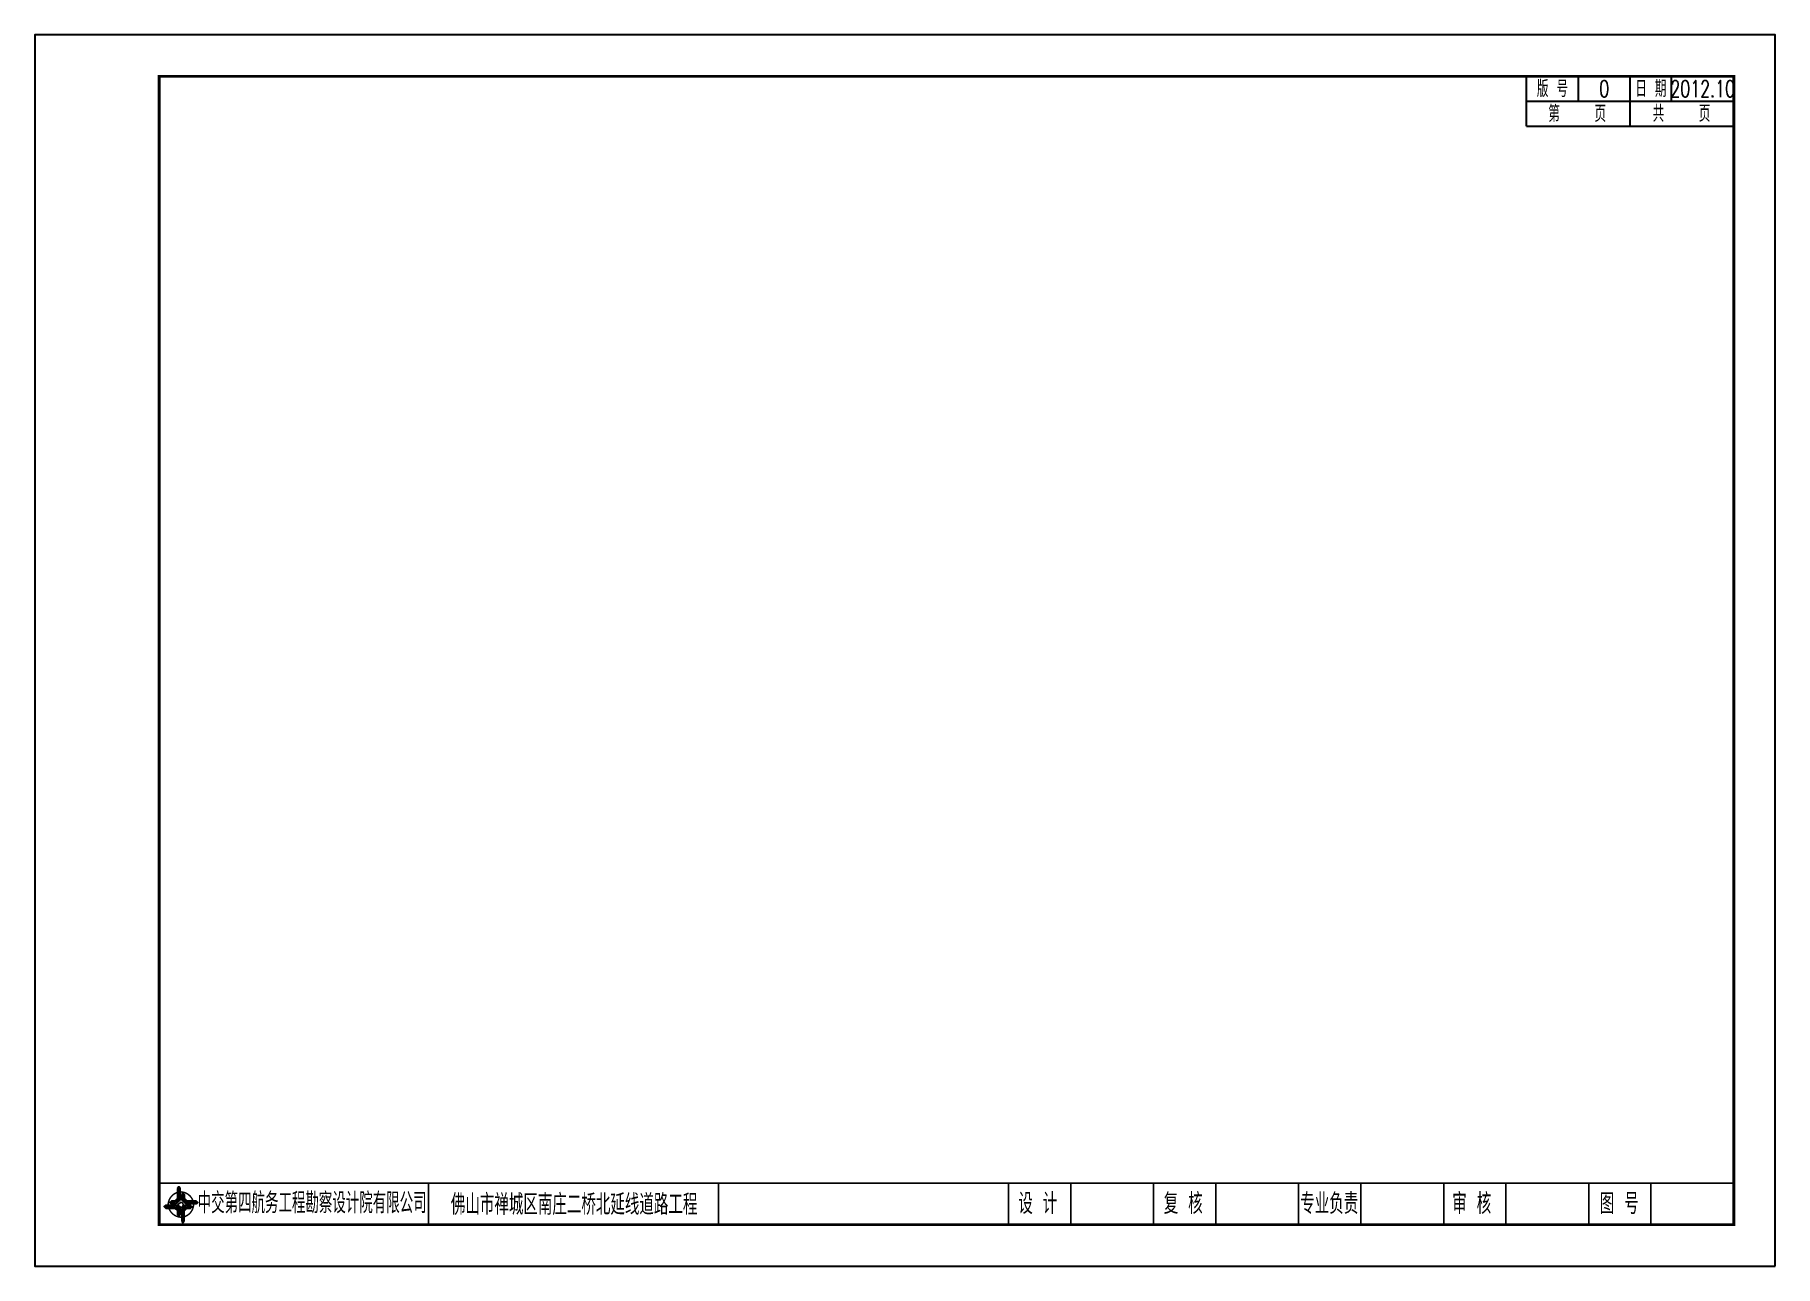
# Model space of a CAD drawing. Header units: millimetres. Extents: x 0 to 420, y 0 to 297.
import ezdxf
from ezdxf.enums import TextEntityAlignment as Align

# ---------------------------------------------------------------- set-up
doc = ezdxf.new("R2010")
doc.units = ezdxf.units.MM
doc.styles.get("Standard").update_dxf_attribs({"font": 'simplex1.shx', "width": 0.7, "bigfont": 'hztxt.shx'})

# ---------------------------------------------------------------- blocks, each defined once
blk = doc.blocks.new('tb')
at = {"lineweight": -3}
h = blk.add_hatch(color=256, dxfattribs=at)
h.paths.add_polyline_path([(-1.23, -0.13), (-3.78, -0.14), (-4.14, -0.41), (-1.4, -0.44), (-0.56, -1.24), (-0.54, -2.62), (-0.27, -2.2), (-0.26, -1.06)])
h.paths.add_polyline_path([(0.13, -1.08), (0.14, -3.86), (0.41, -4.26), (0.44, -1.24), (1.25, -0.43), (2.66, -0.43), (2.26, -0.16), (1.07, -0.15)])
h.paths.add_polyline_path([(1.08, 0.3), (3.62, 0.3), (4.02, 0.56), (1.25, 0.57), (0.43, 1.39), (0.43, 2.8), (0.16, 2.41), (0.15, 1.24)])
h.paths.add_polyline_path([(-0.28, 1.21), (-0.28, 3.99), (-0.56, 4.39), (-0.57, 1.41), (-1.38, 0.6), (-2.74, 0.56), (-2.33, 0.3), (-1.2, 0.29)])
for p, q in [((-0.56, 4.39), (-0.57, 1.41)), ((-1.38, 0.6), (-2.74, 0.56)), ((-0.57, 1.41), (-1.38, 0.6)), ((0.43, 2.8), (0.43, 1.39)), ((0.43, 1.39), (1.25, 0.57)), ((1.25, 0.57), (4.02, 0.56)), ((-4.14, -0.41), (-1.4, -0.44)), ((-1.4, -0.44), (-0.56, -1.24)), ((-0.56, -1.24), (-0.54, -2.62)), ((0.41, -4.26), (0.44, -1.24)), ((0.44, -1.24), (1.25, -0.43)), ((1.25, -0.43), (2.66, -0.43))]:
    blk.add_line(p, q, dxfattribs=at)
at = {"lineweight": -3, "flags": 128}
for points in [[(-0.9, 3.99), (-0.9, 1.58), (-1.53, 0.91), (-2.34, 0.91), (-2.74, 0.56), (-2.33, 0.3), (-1.2, 0.29), (-0.28, 1.21), (-0.28, 3.99), (-0.56, 4.39)], [(-0.04, 0.77), (0.68, 0.04), (-0.04, -0.69), (-0.77, 0.05)], [(3.62, 0.92), (1.43, 0.92), (0.77, 1.54), (0.77, 2.38), (0.43, 2.8), (0.16, 2.41), (0.15, 1.24), (1.08, 0.3), (3.62, 0.3), (4.02, 0.56)], [(-3.73, -0.76), (-1.54, -0.76), (-0.89, -1.39), (-0.89, -2.21), (-0.54, -2.62), (-0.27, -2.2), (-0.26, -1.06), (-1.23, -0.13), (-3.78, -0.14), (-4.14, -0.41)], [(0.75, -3.85), (0.75, -1.43), (1.4, -0.78), (2.26, -0.78), (2.66, -0.43), (2.26, -0.16), (1.07, -0.15), (0.13, -1.08), (0.14, -3.86), (0.41, -4.26)]]:
    blk.add_lwpolyline(points, close=True, dxfattribs=at)
at = {"lineweight": -3, "const_width": 0.35, "flags": 128}
for points in [[(-0.9, 3.02, 0.324167), (-3.16, -0.14)], [(2.88, 0.92, 0.324403), (-0.24, 3.15)], [(0.75, -2.86, 0.325418), (3.02, 0.26)], [(-2.98, -0.76, 0.322976), (0.14, -2.98)]]:
    blk.add_lwpolyline(points, format="xyb", dxfattribs=at)

msp = doc.modelspace()

# ---------------------------------------------------------------- linework, layer by layer
for p, q in [((360, 275), (360, 287)), ((372.5, 281), (372.5, 287)), ((385, 281), (385, 287)), ((395, 281), (395, 287)), ((360, 281), (410, 281)), ((385, 275), (385, 281)), ((360, 275), (410, 275))]:
    msp.add_line(p, q)
msp.add_lwpolyline([(420, 0), (420, 297), (0, 297), (0, 0)], close=True)
for points, const_width in [([(410, 287), (30, 287), (30, 10), (410, 10), (410, 287)], 0.7), ([(30, 20), (410, 20)], 0.4), ([(95, 20), (95, 10)], 0.4), ([(165, 10), (165, 20)], 0.4), ([(235, 10), (235, 20)], 0.4), ([(250, 10), (250, 20)], 0.4), ([(270, 10), (270, 20)], 0.4), ([(285, 10), (285, 20)], 0.4), ([(305, 10), (305, 20)], 0.4), ([(305, 10), (305, 20)], 0.4), ([(320, 10), (320, 20)], 0.4), ([(340, 10), (340, 20)], 0.4), ([(355, 10), (355, 20)], 0.4), ([(375, 10), (375, 20)], 0.4), ([(390, 10), (390, 20)], 0.4)]:
    msp.add_lwpolyline(points, dxfattribs=dict(const_width=const_width))

# ---------------------------------------------------------------- block references
at = {"lineweight": -3}
msp.add_blockref('tb', (35.32, 14.78), dxfattribs=at)

# ---------------------------------------------------------------- texts
for s, height, width, p in [('版 号', 4, 0.7, (366.25, 284)), ('0', 4, 0.7, (378.75, 284)), ('日 期', 4, 0.7, (390, 284)), ('2012.10', 4, 0.7, (402.5, 284)), ('中交第四航务工程勘察设计院有限公司', 5, 0.65, (66.93, 15.25)), ('佛山市禅城区南庄二桥北延线道路工程', 5, 0.7, (130.15, 14.88)), ('设 计', 5, 0.7, (242.04, 15.09)), ('复 核', 5, 0.7, (277.14, 15.09)), ('专业负责', 5, 0.7, (312.39, 15.09)), ('审 核', 5, 0.7, (346.76, 15.09)), ('图 号', 5, 0.7, (382.38, 15.09))]:
    msp.add_text(s, height=height, dxfattribs=dict(width=width)).set_placement(p, align=Align.MIDDLE_CENTER)
at = {"width": 0.7}
for s, p in [('第    页', (372.22, 278.18)), ('共    页', (397.4, 278.18))]:
    msp.add_text(s, height=4, dxfattribs=at).set_placement(p, align=Align.MIDDLE)

doc.saveas('drawing.dxf')
